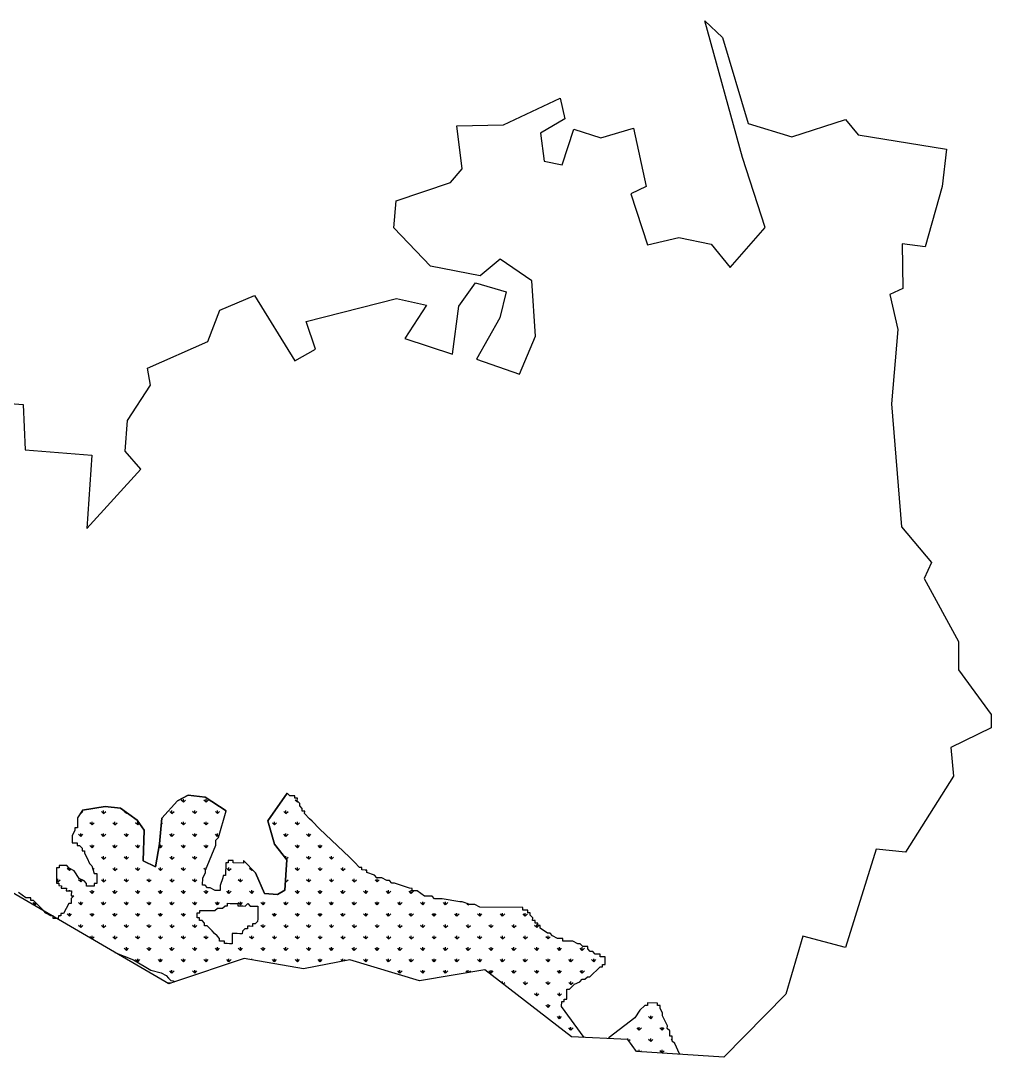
# Model space of a CAD drawing. Header units: metres. Extents: x 264475 to 267538, y 2142866 to 2145519.
# Drawn here: x 266008 to 267538, y 2143886 to 2145519 of the extents above; entities that cross this region are included whole.
import ezdxf

# ---------------------------------------------------------------- set-up
doc = ezdxf.new("R2010")
doc.units = ezdxf.units.M
doc.layers.add('MANGROOVES', color=112, linetype='Continuous')
doc.layers.add('village', color=3, linetype='Continuous')

msp = doc.modelspace()

# ---------------------------------------------------------------- linework, layer by layer
at = {"layer": 'MANGROOVES'}
for p, q in [((266230.5, 2144262.5), (266255.4, 2144289.9)), ((266255.4, 2144289.9), (266230.5, 2144262.5)), ((266255.4, 2144289.9), (266272.1, 2144298.7)), ((266272.1, 2144298.7), (266255.4, 2144289.9)), ((266272.1, 2144298.7), (266298.8, 2144295.6)), ((266298.8, 2144295.6), (266272.1, 2144298.7)), ((266298.8, 2144295.6), (266331.9, 2144274)), ((266331.9, 2144274), (266298.8, 2144295.6)), ((266397.6, 2144258.2), (266428.4, 2144301.9)), ((266428.4, 2144301.9), (266397.6, 2144258.2)), ((266432.3, 2144297.8), (266428.4, 2144301.9)), ((266440.2, 2144297.7), (266432.3, 2144297.8)), ((266440.2, 2144293.7), (266440.2, 2144297.7)), ((266444.2, 2144293.7), (266440.2, 2144293.7)), ((266444.1, 2144289.7), (266444.2, 2144293.7)), ((266448, 2144285.7), (266444.1, 2144289.7)), ((266105.9, 2144274.8), (266097.8, 2144263)), ((266105.9, 2144274.8), (266141.5, 2144280.9)), ((266141.5, 2144280.9), (266105.9, 2144274.8)), ((266141.5, 2144280.9), (266165.5, 2144278.4)), ((266165.5, 2144278.4), (266141.5, 2144280.9)), ((266165.5, 2144278.4), (266192, 2144259.3)), ((266192, 2144259.3), (266165.5, 2144278.4)), ((266320, 2144231.9), (266331.9, 2144274)), ((266448, 2144281.7), (266448, 2144285.7)), ((266451.9, 2144277.7), (266448, 2144281.7)), ((266451.8, 2144273.7), (266451.9, 2144277.7)), ((266455.8, 2144273.6), (266451.8, 2144273.7)), ((266455.7, 2144269.6), (266455.8, 2144273.6)), ((266097.8, 2144263), (266097.6, 2144247.1)), ((266192, 2144259.3), (266202.9, 2144243.7)), ((266202.9, 2144243.7), (266192, 2144259.3)), ((266227.2, 2144222), (266230.5, 2144262.5)), ((266230.5, 2144262.5), (266227.2, 2144222)), ((266408.2, 2144221.2), (266397.6, 2144258.2)), ((266397.6, 2144258.2), (266408.2, 2144221.2)), ((266463.6, 2144261.6), (266455.7, 2144269.6)), ((266467.5, 2144257.5), (266463.6, 2144261.6)), ((266479.2, 2144245.4), (266467.5, 2144257.5)), ((266093.5, 2144243.2), (266089.4, 2144235.3)), ((266093.6, 2144247.2), (266093.5, 2144243.2)), ((266097.6, 2144247.1), (266093.6, 2144247.2)), ((266202.9, 2144243.7), (266201.1, 2144195.1)), ((266201.1, 2144195.1), (266202.9, 2144243.7)), ((266526.3, 2144201), (266479.2, 2144245.4)), ((266089.4, 2144235.3), (266089.3, 2144223.4)), ((266089.3, 2144223.4), (266097.2, 2144223.3)), ((266097.2, 2144223.3), (266097.2, 2144219.3)), ((266315.8, 2144220), (266316, 2144228)), ((266316, 2144228), (266320, 2144231.9)), ((266097.2, 2144219.3), (266101.1, 2144219.2)), ((266101.1, 2144219.2), (266105.1, 2144215.2)), ((266105.1, 2144215.2), (266105, 2144211.2)), ((266105, 2144211.2), (266109, 2144211.2)), ((266109, 2144211.2), (266108.9, 2144207.2)), ((266108.9, 2144207.2), (266112.8, 2144199.2)), ((266220.8, 2144185.8), (266227.2, 2144222)), ((266227.2, 2144222), (266220.8, 2144185.8)), ((266299.4, 2144180.5), (266315.8, 2144220)), ((266427.5, 2144197), (266408.2, 2144221.2)), ((266408.2, 2144221.2), (266427.5, 2144197)), ((266112.8, 2144199.2), (266116.6, 2144191.2)), ((266116.6, 2144191.2), (266120.5, 2144187.1)), ((266201.1, 2144195.1), (266220.8, 2144185.8)), ((266220.8, 2144185.8), (266201.1, 2144195.1)), ((266331.3, 2144192), (266331, 2144172.1)), ((266335.3, 2144191.9), (266331.3, 2144192)), ((266335.4, 2144195.9), (266335.3, 2144191.9)), ((266343.3, 2144195.8), (266335.4, 2144195.9)), ((266343.3, 2144191.8), (266343.3, 2144195.8)), ((266359.2, 2144191.6), (266343.3, 2144191.8)), ((266359.2, 2144195.5), (266378.4, 2144176.3)), ((266378.4, 2144176.3), (266359.2, 2144195.5)), ((266359.2, 2144195.5), (266359.2, 2144191.6)), ((266424.3, 2144149), (266427.5, 2144197)), ((266427.5, 2144197), (266424.3, 2144149)), ((266534.1, 2144192.9), (266526.3, 2144201)), ((266541.9, 2144184.9), (266534.1, 2144192.9)), ((266064.8, 2144184), (266064.5, 2144160.1)), ((266068.8, 2144183.9), (266064.8, 2144184)), ((266068.9, 2144187.9), (266068.8, 2144183.9)), ((266080.8, 2144187.7), (266068.9, 2144187.9)), ((266084.7, 2144183.7), (266080.8, 2144187.7)), ((266092.6, 2144179.6), (266084.7, 2144183.7)), ((266100.4, 2144167.6), (266092.6, 2144179.6)), ((266120.5, 2144187.1), (266124.3, 2144175.2)), ((266124.3, 2144175.2), (266128.3, 2144175.1)), ((266128.3, 2144175.1), (266128.1, 2144159.2)), ((266295.2, 2144168.6), (266299.3, 2144176.5)), ((266299.3, 2144176.5), (266299.4, 2144180.5)), ((266378.4, 2144176.3), (266392.4, 2144143.5)), ((266392.4, 2144143.5), (266378.4, 2144176.3)), ((266545.9, 2144184.8), (266541.9, 2144184.9)), ((266545.9, 2144180.8), (266545.9, 2144184.8)), ((266553.8, 2144180.7), (266545.9, 2144180.8)), ((266553.7, 2144176.7), (266553.8, 2144180.7)), ((266565.6, 2144172.6), (266553.7, 2144176.7)), ((266064.5, 2144160.1), (266068.5, 2144160.1)), ((266068.5, 2144160.1), (266068.4, 2144156.1)), ((266108.3, 2144163.5), (266100.4, 2144167.6)), ((266112.2, 2144159.4), (266108.3, 2144163.5)), ((266112.1, 2144155.5), (266112.2, 2144159.4)), ((266124.1, 2144159.3), (266124, 2144155.3)), ((266128.1, 2144159.2), (266124.1, 2144159.3)), ((266295, 2144156.7), (266295.2, 2144168.6)), ((266327, 2144168.2), (266322.8, 2144156.3)), ((266327.1, 2144172.1), (266327, 2144168.2)), ((266331, 2144172.1), (266327.1, 2144172.1)), ((266569.5, 2144168.5), (266565.6, 2144172.6)), ((266577.5, 2144168.4), (266569.5, 2144168.5)), ((266585.4, 2144164.3), (266577.5, 2144168.4)), ((266589.3, 2144164.3), (266585.4, 2144164.3)), ((266593.3, 2144160.2), (266589.3, 2144164.3)), ((266597.2, 2144160.2), (266593.3, 2144160.2)), ((266621, 2144151.9), (266597.2, 2144160.2)), ((266016.4, 2144137), (266004.6, 2144145.1)), ((266068.4, 2144156.1), (266072.4, 2144156)), ((266072.4, 2144156), (266072.3, 2144152.1)), ((266072.3, 2144152.1), (266080.3, 2144152)), ((266080.3, 2144152), (266080.2, 2144148)), ((266080.2, 2144148), (266088.2, 2144147.9)), ((266088.2, 2144147.9), (266088, 2144139.9)), ((266124, 2144155.3), (266112.1, 2144155.5)), ((266299, 2144156.7), (266295, 2144156.7)), ((266302.9, 2144152.6), (266299, 2144156.7)), ((266306.9, 2144152.6), (266302.9, 2144152.6)), ((266314.8, 2144148.5), (266306.9, 2144152.6)), ((266322.7, 2144148.4), (266314.8, 2144148.5)), ((266322.8, 2144156.3), (266322.7, 2144148.4)), ((266392.4, 2144143.5), (266413, 2144142.3)), ((266413, 2144142.3), (266392.4, 2144143.5)), ((266413, 2144142.3), (266424.3, 2144149)), ((266424.3, 2144149), (266413, 2144142.3)), ((266624.9, 2144151.8), (266621, 2144151.9)), ((266624.9, 2144147.8), (266624.9, 2144151.8)), ((266632.8, 2144147.7), (266624.9, 2144147.8)), ((266644.6, 2144139.6), (266632.8, 2144147.7)), ((266024.4, 2144136.9), (266016.4, 2144137)), ((266024.3, 2144132.9), (266024.4, 2144136.9)), ((266028.3, 2144132.8), (266024.3, 2144132.9)), ((266044, 2144116.7), (266028.3, 2144132.8)), ((266083.9, 2144128), (266079.8, 2144120.1)), ((266087.9, 2144128), (266083.9, 2144128)), ((266088, 2144135.9), (266087.9, 2144128)), ((266088, 2144139.9), (266092, 2144139.8)), ((266092, 2144139.8), (266088, 2144135.9)), ((266334.3, 2144124.3), (266334.4, 2144128.3)), ((266334.4, 2144128.3), (266338.3, 2144128.2)), ((266338.3, 2144128.2), (266342.3, 2144128.2)), ((266342.3, 2144128.2), (266346.3, 2144128.1)), ((266346.3, 2144128.1), (266350.3, 2144128.1)), ((266350.3, 2144128.1), (266350.2, 2144124.1)), ((266362.1, 2144123.9), (266366.2, 2144127.8)), ((266366.2, 2144127.8), (266370.1, 2144123.8)), ((266656.6, 2144139.4), (266644.6, 2144139.6)), ((266660.5, 2144135.4), (266656.6, 2144139.4)), ((266672.4, 2144135.2), (266660.5, 2144135.4)), ((266700.2, 2144130.8), (266672.4, 2144135.2)), ((266704.1, 2144130.8), (266700.2, 2144130.8)), ((266716, 2144126.6), (266704.1, 2144130.8)), ((266724, 2144126.5), (266716, 2144126.6)), ((266731.9, 2144122.4), (266724, 2144126.5)), ((266047.9, 2144112.7), (266044, 2144116.7)), ((266055.8, 2144108.6), (266047.9, 2144112.7)), ((266059.7, 2144108.5), (266055.8, 2144108.6)), ((266059.7, 2144104.5), (266059.7, 2144108.5)), ((266067.7, 2144108.4), (266067.6, 2144104.4)), ((266071.7, 2144108.3), (266067.7, 2144108.4)), ((266075.7, 2144112.3), (266071.7, 2144112.3)), ((266071.7, 2144112.3), (266071.7, 2144108.3)), ((266079.8, 2144120.1), (266075.7, 2144112.3)), ((266286.3, 2144105.2), (266286.4, 2144109.1)), ((266286.4, 2144113.1), (266290.4, 2144113)), ((266286.4, 2144109.1), (266286.4, 2144113.1)), ((266290.4, 2144113), (266290.5, 2144117)), ((266290.5, 2144117), (266294.4, 2144117)), ((266294.4, 2144117), (266298.4, 2144116.9)), ((266298.4, 2144116.9), (266302.4, 2144116.8)), ((266302.4, 2144116.8), (266306.4, 2144116.8)), ((266306.4, 2144116.8), (266310.3, 2144116.7)), ((266310.3, 2144116.7), (266314.3, 2144116.7)), ((266314.3, 2144116.7), (266318.3, 2144120.6)), ((266318.3, 2144120.6), (266322.3, 2144120.5)), ((266322.3, 2144120.5), (266326.3, 2144120.5)), ((266326.3, 2144120.5), (266330.3, 2144124.4)), ((266330.3, 2144124.4), (266334.3, 2144124.3)), ((266350.2, 2144124.1), (266354.2, 2144124)), ((266354.2, 2144124), (266358.2, 2144124)), ((266358.2, 2144124), (266362.1, 2144123.9)), ((266370.1, 2144123.8), (266374, 2144123.7)), ((266374, 2144123.7), (266378, 2144123.7)), ((266378, 2144123.7), (266382, 2144123.6)), ((266381.8, 2144111.7), (266381.7, 2144103.7)), ((266381.9, 2144115.7), (266381.8, 2144111.7)), ((266382, 2144123.6), (266381.9, 2144119.6)), ((266381.9, 2144119.6), (266381.9, 2144115.7)), ((266799.4, 2144121.4), (266731.9, 2144122.4)), ((266799.4, 2144117.4), (266799.4, 2144121.4)), ((266807.3, 2144117.3), (266799.4, 2144117.4)), ((266807.3, 2144113.3), (266807.3, 2144117.3)), ((266811.2, 2144113.3), (266807.3, 2144113.3)), ((266811.2, 2144109.3), (266811.2, 2144113.3)), ((266815.1, 2144105.3), (266811.2, 2144109.3)), ((266067.6, 2144104.4), (266059.7, 2144104.5)), ((266290.3, 2144105.1), (266286.3, 2144105.2)), ((266290.2, 2144101.1), (266290.3, 2144105.1)), ((266294.2, 2144101.1), (266290.2, 2144101.1)), ((266298.1, 2144097), (266294.2, 2144101.1)), ((266298.1, 2144093), (266298.1, 2144097)), ((266302, 2144093), (266298.1, 2144093)), ((266305.9, 2144089), (266302, 2144093)), ((266369.6, 2144092), (266365.6, 2144092)), ((266365.6, 2144092), (266365.6, 2144088.1)), ((266373.6, 2144091.9), (266369.6, 2144092)), ((266377.6, 2144095.8), (266373.6, 2144095.9)), ((266373.6, 2144095.9), (266373.6, 2144091.9)), ((266381.6, 2144099.8), (266377.6, 2144095.8)), ((266381.7, 2144103.7), (266381.6, 2144099.8)), ((266815, 2144101.3), (266815.1, 2144105.3)), ((266819, 2144101.2), (266815, 2144101.3)), ((266818.9, 2144097.2), (266819, 2144101.2)), ((266822.9, 2144097.2), (266818.9, 2144097.2)), ((266822.9, 2144093.2), (266822.9, 2144097.2)), ((266826.8, 2144093.2), (266822.9, 2144093.2)), ((266826.8, 2144089.2), (266826.8, 2144093.2)), ((266309.9, 2144084.9), (266305.9, 2144089)), ((266313.8, 2144080.9), (266309.9, 2144084.9)), ((266317.7, 2144076.9), (266313.8, 2144080.9)), ((266321.6, 2144072.8), (266317.7, 2144076.9)), ((266341.6, 2144080.5), (266341.5, 2144076.5)), ((266341.5, 2144076.5), (266341.5, 2144072.5)), ((266345.6, 2144080.4), (266341.6, 2144080.5)), ((266349.6, 2144080.4), (266345.6, 2144080.4)), ((266353.5, 2144080.3), (266349.6, 2144080.4)), ((266357.5, 2144080.2), (266353.5, 2144080.3)), ((266357.6, 2144084.2), (266357.5, 2144080.2)), ((266361.6, 2144088.1), (266357.6, 2144084.2)), ((266365.6, 2144088.1), (266361.6, 2144088.1)), ((266838.6, 2144081.1), (266826.8, 2144089.2)), ((266842.6, 2144081), (266838.6, 2144081.1)), ((266846.5, 2144077), (266842.6, 2144081)), ((266854.4, 2144072.9), (266846.5, 2144077)), ((266321.6, 2144068.8), (266321.6, 2144072.8)), ((266325.5, 2144068.8), (266321.6, 2144068.8)), ((266329.5, 2144068.7), (266325.5, 2144068.8)), ((266329.4, 2144064.7), (266329.5, 2144068.7)), ((266333.4, 2144064.7), (266329.4, 2144064.7)), ((266337.4, 2144064.6), (266333.4, 2144064.7)), ((266341.4, 2144064.6), (266337.4, 2144064.6)), ((266341.5, 2144072.5), (266341.4, 2144068.5)), ((266341.4, 2144068.5), (266341.4, 2144064.6)), ((266862.3, 2144072.7), (266854.4, 2144072.9)), ((266862.3, 2144068.8), (266862.3, 2144072.7)), ((266878.2, 2144068.5), (266862.3, 2144068.8)), ((266886, 2144064.4), (266878.2, 2144068.5)), ((266890, 2144064.4), (266886, 2144064.4)), ((266893.9, 2144060.3), (266890, 2144064.4)), ((266901.9, 2144060.2), (266893.9, 2144060.3)), ((266901.8, 2144056.3), (266901.9, 2144060.2)), ((266156.8, 2144050.5), (266185.9, 2144039)), ((266905.7, 2144052.2), (266901.8, 2144056.3)), ((266909.7, 2144052.2), (266905.7, 2144052.2)), ((266913.6, 2144048.1), (266909.7, 2144052.2)), ((266921.6, 2144048), (266913.6, 2144048.1)), ((266921.5, 2144044), (266921.6, 2144048)), ((266929.5, 2144043.9), (266921.5, 2144044)), ((266929.3, 2144032), (266929.5, 2144043.9)), ((266185.9, 2144039), (266213.5, 2144022.7)), ((266905.2, 2144012.5), (266921.3, 2144028.1)), ((266921.3, 2144028.1), (266925.3, 2144028.1)), ((266925.3, 2144028.1), (266925.3, 2144032)), ((266925.3, 2144032), (266929.3, 2144032)), ((266213.5, 2144022.7), (266229.4, 2144018.5)), ((266229.4, 2144018.5), (266237.3, 2144014.4)), ((266237.3, 2144014.4), (266241.2, 2144010.4)), ((266241.2, 2144010.4), (266245.1, 2144006.4)), ((266897.1, 2144008.6), (266901.2, 2144012.5)), ((266901.2, 2144012.5), (266905.2, 2144012.5)), ((266245.1, 2144002.4), (266239.2, 2144002.5)), ((266245.1, 2144006.4), (266249.1, 2144006.3)), ((266249.1, 2144006.3), (266249, 2144003.7)), ((266873.1, 2143993.1), (266881.1, 2144000.9)), ((266881.1, 2144000.9), (266889.1, 2144004.7)), ((266889.1, 2144004.7), (266893.2, 2144008.7)), ((266893.2, 2144008.7), (266897.1, 2144008.6)), ((266868.8, 2143977.2), (266869.1, 2143993.1)), ((266869.1, 2143993.1), (266873.1, 2143993.1)), ((266860.7, 2143965.4), (266860.8, 2143973.4)), ((266896, 2143916.9), (266860.7, 2143965.4)), ((266860.8, 2143973.4), (266864.8, 2143973.3)), ((266864.8, 2143973.3), (266864.9, 2143977.3)), ((266864.9, 2143977.3), (266868.8, 2143977.2)), ((266992, 2143967.4), (266983.9, 2143959.6)), ((266995.9, 2143967.4), (266992, 2143967.4)), ((266996, 2143971.4), (266995.9, 2143967.4)), ((267011.9, 2143971.1), (266996, 2143971.4)), ((267011.8, 2143967.1), (267011.9, 2143971.1)), ((267015.8, 2143967.1), (267011.8, 2143967.1)), ((267015.7, 2143963.1), (267015.8, 2143967.1)), ((267019.6, 2143955.1), (267015.7, 2143963.1)), ((266975.8, 2143947.8), (266935.5, 2143916.6)), ((266983.9, 2143959.6), (266975.8, 2143947.8)), ((267019.5, 2143951.1), (267019.6, 2143955.1)), ((267027.3, 2143935.1), (267019.5, 2143951.1)), ((267027.2, 2143931.1), (267027.3, 2143935.1)), ((267031.1, 2143927.1), (267027.2, 2143931.1)), ((266935.5, 2143916.6), (266934.1, 2143915.2)), ((267031, 2143919.1), (267031.1, 2143927.1)), ((267035, 2143919.1), (267031, 2143919.1)), ((267034.9, 2143911.1), (267035, 2143919.1)), ((267038.8, 2143907.1), (267034.9, 2143911.1)), ((267046.5, 2143891.1), (267038.8, 2143907.1)), ((267047.3, 2143890.3), (267046.5, 2143891.1))]:
    msp.add_line(p, q, dxfattribs=at)
at = {"layer": 'MANGROOVES', "linetype": 'Continuous'}
for p, q in [((266264.6, 2144287.6), (266261.2, 2144291)), ((266264.6, 2144287.6), (266264.6, 2144292.4)), ((266264.6, 2144287.6), (266268, 2144291)), ((266300.5, 2144287.6), (266297.1, 2144291)), ((266300.5, 2144287.6), (266300.5, 2144292.4)), ((266300.5, 2144287.6), (266303.9, 2144291)), ((266444.2, 2144287.6), (266440.8, 2144291)), ((266444.2, 2144287.6), (266444.2, 2144289.6)), ((266444.2, 2144287.6), (266445.2, 2144288.6)), ((266102.9, 2144269.6), (266106.3, 2144273)), ((266138.9, 2144269.6), (266135.5, 2144273)), ((266138.9, 2144269.6), (266138.9, 2144274.4)), ((266138.9, 2144269.6), (266142.2, 2144273)), ((266174.8, 2144269.6), (266171.4, 2144273)), ((266174.8, 2144269.6), (266174.8, 2144271.7)), ((266246.6, 2144269.6), (266243.3, 2144273)), ((266246.6, 2144269.6), (266246.6, 2144274.4)), ((266246.6, 2144269.6), (266250, 2144273)), ((266282.6, 2144269.6), (266279.2, 2144273)), ((266282.6, 2144269.6), (266282.6, 2144274.4)), ((266282.6, 2144269.6), (266285.9, 2144273)), ((266318.5, 2144269.6), (266315.1, 2144273)), ((266318.5, 2144269.6), (266318.5, 2144274.4)), ((266318.5, 2144269.6), (266321.8, 2144273)), ((266426.2, 2144269.6), (266422.9, 2144273)), ((266426.2, 2144269.6), (266426.2, 2144274.4)), ((266426.2, 2144269.6), (266429.6, 2144273)), ((266102.9, 2144269.6), (266102.6, 2144270)), ((266102.9, 2144269.6), (266102.9, 2144270.5)), ((266120.9, 2144251.7), (266120.9, 2144256.4)), ((266156.8, 2144251.7), (266156.8, 2144256.4)), ((266174.8, 2144269.6), (266176, 2144270.8)), ((266192.8, 2144251.7), (266192.8, 2144256.4)), ((266264.6, 2144251.7), (266264.6, 2144256.4)), ((266300.5, 2144251.7), (266300.5, 2144256.4)), ((266408.3, 2144251.7), (266408.3, 2144256.4)), ((266444.2, 2144251.7), (266444.2, 2144256.4)), ((266120.9, 2144251.7), (266117.5, 2144255)), ((266120.9, 2144251.7), (266124.3, 2144255)), ((266156.8, 2144251.7), (266153.5, 2144255)), ((266156.8, 2144251.7), (266160.2, 2144255)), ((266192.8, 2144251.7), (266189.4, 2144255)), ((266192.8, 2144251.7), (266195.4, 2144254.4)), ((266229.7, 2144252.7), (266232, 2144255)), ((266264.6, 2144251.7), (266261.2, 2144255)), ((266264.6, 2144251.7), (266268, 2144255)), ((266300.5, 2144251.7), (266297.1, 2144255)), ((266300.5, 2144251.7), (266303.9, 2144255)), ((266408.3, 2144251.7), (266404.9, 2144255)), ((266408.3, 2144251.7), (266411.6, 2144255)), ((266444.2, 2144251.7), (266440.8, 2144255)), ((266444.2, 2144251.7), (266447.6, 2144255)), ((266102.9, 2144233.7), (266099.6, 2144237.1)), ((266102.9, 2144233.7), (266102.9, 2144238.5)), ((266102.9, 2144233.7), (266106.3, 2144237.1)), ((266138.9, 2144233.7), (266135.5, 2144237.1)), ((266138.9, 2144233.7), (266138.9, 2144238.5)), ((266138.9, 2144233.7), (266142.2, 2144237.1)), ((266174.8, 2144233.7), (266171.4, 2144237.1)), ((266174.8, 2144233.7), (266174.8, 2144238.5)), ((266174.8, 2144233.7), (266178.2, 2144237.1)), ((266246.6, 2144233.7), (266243.3, 2144237.1)), ((266246.6, 2144233.7), (266246.6, 2144238.5)), ((266246.6, 2144233.7), (266250, 2144237.1)), ((266282.6, 2144233.7), (266279.2, 2144237.1)), ((266282.6, 2144233.7), (266282.6, 2144238.5)), ((266282.6, 2144233.7), (266285.9, 2144237.1)), ((266318.5, 2144233.7), (266315.1, 2144237.1)), ((266318.5, 2144233.7), (266318.5, 2144238.5)), ((266318.5, 2144233.7), (266321.3, 2144236.5)), ((266426.2, 2144233.7), (266422.9, 2144237.1)), ((266426.2, 2144233.7), (266426.2, 2144238.5)), ((266426.2, 2144233.7), (266429.6, 2144237.1)), ((266462.2, 2144233.7), (266458.8, 2144237.1)), ((266462.2, 2144233.7), (266462.2, 2144238.5)), ((266462.2, 2144233.7), (266465.5, 2144237.1)), ((266120.9, 2144215.8), (266117.5, 2144219.1)), ((266120.9, 2144215.8), (266120.9, 2144220.5)), ((266120.9, 2144215.8), (266124.3, 2144219.1)), ((266156.8, 2144215.8), (266153.5, 2144219.1)), ((266156.8, 2144215.8), (266156.8, 2144220.5)), ((266156.8, 2144215.8), (266160.2, 2144219.1)), ((266192.8, 2144215.8), (266189.4, 2144219.1)), ((266192.8, 2144215.8), (266192.8, 2144220.5)), ((266192.8, 2144215.8), (266196.1, 2144219.1)), ((266228.7, 2144215.8), (266226.5, 2144218)), ((266228.7, 2144215.8), (266228.7, 2144220.5)), ((266228.7, 2144215.8), (266232, 2144219.1)), ((266264.6, 2144215.8), (266261.2, 2144219.1)), ((266264.6, 2144215.8), (266264.6, 2144220.5)), ((266264.6, 2144215.8), (266268, 2144219.1)), ((266300.5, 2144215.8), (266297.1, 2144219.1)), ((266300.5, 2144215.8), (266300.5, 2144220.5)), ((266300.5, 2144215.8), (266303.9, 2144219.1)), ((266410.7, 2144218.1), (266411.6, 2144219.1)), ((266444.2, 2144215.8), (266440.8, 2144219.1)), ((266444.2, 2144215.8), (266444.2, 2144220.5)), ((266444.2, 2144215.8), (266447.6, 2144219.1)), ((266480.1, 2144215.8), (266476.8, 2144219.1)), ((266480.1, 2144215.8), (266480.1, 2144220.5)), ((266480.1, 2144215.8), (266483.5, 2144219.1)), ((266138.9, 2144197.8), (266135.5, 2144201.2)), ((266138.9, 2144197.8), (266138.9, 2144202.6)), ((266138.9, 2144197.8), (266142.2, 2144201.2)), ((266174.8, 2144197.8), (266171.4, 2144201.2)), ((266174.8, 2144197.8), (266174.8, 2144202.6)), ((266174.8, 2144197.8), (266178.2, 2144201.2)), ((266246.6, 2144197.8), (266243.3, 2144201.2)), ((266246.6, 2144197.8), (266246.6, 2144202.6)), ((266246.6, 2144197.8), (266250, 2144201.2)), ((266282.6, 2144197.8), (266279.2, 2144201.2)), ((266282.6, 2144197.8), (266282.6, 2144202.6)), ((266282.6, 2144197.8), (266285.9, 2144201.2)), ((266426.2, 2144198.6), (266426.2, 2144202.6)), ((266426.6, 2144198.1), (266429.6, 2144201.2)), ((266462.2, 2144197.8), (266458.8, 2144201.2)), ((266462.2, 2144197.8), (266462.2, 2144202.6)), ((266462.2, 2144197.8), (266465.5, 2144201.2)), ((266498.1, 2144197.8), (266494.7, 2144201.2)), ((266498.1, 2144197.8), (266498.1, 2144202.6)), ((266498.1, 2144197.8), (266501.4, 2144201.2)), ((266085, 2144179.8), (266081.6, 2144183.2)), ((266085, 2144179.8), (266085, 2144183.5)), ((266085, 2144179.8), (266087.4, 2144182.3)), ((266122.4, 2144181.3), (266124.3, 2144183.2)), ((266156.8, 2144179.8), (266153.5, 2144183.2)), ((266156.8, 2144179.8), (266156.8, 2144184.6)), ((266156.8, 2144179.8), (266160.2, 2144183.2)), ((266192.8, 2144179.8), (266189.4, 2144183.2)), ((266192.8, 2144179.8), (266192.8, 2144184.6)), ((266192.8, 2144179.8), (266196.1, 2144183.2)), ((266228.7, 2144179.8), (266225.3, 2144183.2)), ((266228.7, 2144179.8), (266228.7, 2144184.6)), ((266228.7, 2144179.8), (266232, 2144183.2)), ((266264.6, 2144179.8), (266261.2, 2144183.2)), ((266264.6, 2144179.8), (266264.6, 2144184.6)), ((266264.6, 2144179.8), (266268, 2144183.2)), ((266299.5, 2144180.9), (266297.1, 2144183.2)), ((266300.5, 2144183.3), (266300.5, 2144184.6)), ((266336.4, 2144179.8), (266333.1, 2144183.2)), ((266336.4, 2144179.8), (266336.4, 2144184.6)), ((266336.4, 2144179.8), (266339.8, 2144183.2)), ((266372.4, 2144179.8), (266369, 2144183.2)), ((266372.4, 2144179.8), (266372.4, 2144182.3)), ((266372.4, 2144179.8), (266373.6, 2144181.1)), ((266444.2, 2144179.8), (266440.8, 2144183.2)), ((266444.2, 2144179.8), (266444.2, 2144184.6)), ((266444.2, 2144179.8), (266447.6, 2144183.2)), ((266480.1, 2144179.8), (266476.8, 2144183.2)), ((266480.1, 2144179.8), (266480.1, 2144184.6)), ((266480.1, 2144179.8), (266483.5, 2144183.2)), ((266516, 2144179.8), (266512.7, 2144183.2)), ((266516, 2144179.8), (266516, 2144184.6)), ((266516, 2144179.8), (266519.4, 2144183.2)), ((266552, 2144179.8), (266551, 2144180.8)), ((266552, 2144179.8), (266552, 2144180.7)), ((266552, 2144179.8), (266552.9, 2144180.7)), ((266067, 2144161.9), (266064.5, 2144164.4)), ((266067, 2144161.9), (266067, 2144166.6)), ((266067, 2144161.9), (266070.4, 2144165.2)), ((266102.9, 2144161.9), (266099.6, 2144165.2)), ((266102.9, 2144161.9), (266102.9, 2144166.2)), ((266102.9, 2144161.9), (266105.8, 2144164.7)), ((266138.9, 2144161.9), (266135.5, 2144165.2)), ((266138.9, 2144161.9), (266138.9, 2144166.6)), ((266138.9, 2144161.9), (266142.2, 2144165.2)), ((266174.8, 2144161.9), (266171.4, 2144165.2)), ((266174.8, 2144161.9), (266174.8, 2144166.6)), ((266174.8, 2144161.9), (266178.2, 2144165.2)), ((266210.7, 2144161.9), (266207.3, 2144165.2)), ((266210.7, 2144161.9), (266210.7, 2144166.6)), ((266210.7, 2144161.9), (266214.1, 2144165.2)), ((266246.6, 2144161.9), (266243.3, 2144165.2)), ((266246.6, 2144161.9), (266246.6, 2144166.6)), ((266246.6, 2144161.9), (266250, 2144165.2)), ((266282.6, 2144161.9), (266279.2, 2144165.2)), ((266282.6, 2144161.9), (266282.6, 2144166.6)), ((266282.6, 2144161.9), (266285.9, 2144165.2)), ((266354.4, 2144161.9), (266351, 2144165.2)), ((266354.4, 2144161.9), (266354.4, 2144166.6)), ((266354.4, 2144161.9), (266357.8, 2144165.2)), ((266426.2, 2144161.9), (266425.2, 2144162.9)), ((266426.2, 2144161.9), (266426.2, 2144166.6)), ((266426.2, 2144161.9), (266429.6, 2144165.2)), ((266462.2, 2144161.9), (266458.8, 2144165.2)), ((266462.2, 2144161.9), (266462.2, 2144166.6)), ((266462.2, 2144161.9), (266465.5, 2144165.2)), ((266498.1, 2144161.9), (266494.7, 2144165.2)), ((266498.1, 2144161.9), (266498.1, 2144166.6)), ((266498.1, 2144161.9), (266501.4, 2144165.2)), ((266534, 2144161.9), (266530.6, 2144165.2)), ((266534, 2144161.9), (266534, 2144166.6)), ((266534, 2144161.9), (266537.4, 2144165.2)), ((266569.9, 2144161.9), (266566.6, 2144165.2)), ((266569.9, 2144161.9), (266569.9, 2144166.6)), ((266569.9, 2144161.9), (266573.3, 2144165.2)), ((266085, 2144147.9), (266085, 2144148.7)), ((266088.1, 2144147.1), (266088.4, 2144147.3)), ((266120.9, 2144143.9), (266117.5, 2144147.3)), ((266120.9, 2144143.9), (266120.9, 2144148.7)), ((266120.9, 2144143.9), (266124.3, 2144147.3)), ((266156.8, 2144143.9), (266153.5, 2144147.3)), ((266156.8, 2144143.9), (266156.8, 2144148.7)), ((266156.8, 2144143.9), (266160.2, 2144147.3)), ((266192.8, 2144143.9), (266189.4, 2144147.3)), ((266192.8, 2144143.9), (266192.8, 2144148.7)), ((266192.8, 2144143.9), (266196.1, 2144147.3)), ((266228.7, 2144143.9), (266225.3, 2144147.3)), ((266228.7, 2144143.9), (266228.7, 2144148.7)), ((266228.7, 2144143.9), (266232, 2144147.3)), ((266264.6, 2144143.9), (266261.2, 2144147.3)), ((266264.6, 2144143.9), (266264.6, 2144148.7)), ((266264.6, 2144143.9), (266268, 2144147.3)), ((266300.5, 2144143.9), (266297.1, 2144147.3)), ((266300.5, 2144143.9), (266300.5, 2144148.7)), ((266300.5, 2144143.9), (266303.9, 2144147.3)), ((266336.4, 2144143.9), (266333.1, 2144147.3)), ((266336.4, 2144143.9), (266336.4, 2144148.7)), ((266336.4, 2144143.9), (266339.8, 2144147.3)), ((266372.4, 2144143.9), (266369, 2144147.3)), ((266372.4, 2144143.9), (266372.4, 2144148.7)), ((266372.4, 2144143.9), (266375.7, 2144147.3)), ((266444.2, 2144143.9), (266440.8, 2144147.3)), ((266444.2, 2144143.9), (266444.2, 2144148.7)), ((266444.2, 2144143.9), (266447.6, 2144147.3)), ((266480.1, 2144143.9), (266476.8, 2144147.3)), ((266480.1, 2144143.9), (266480.1, 2144148.7)), ((266480.1, 2144143.9), (266483.5, 2144147.3)), ((266516, 2144143.9), (266512.7, 2144147.3)), ((266516, 2144143.9), (266516, 2144148.7)), ((266516, 2144143.9), (266519.4, 2144147.3)), ((266552, 2144143.9), (266548.6, 2144147.3)), ((266552, 2144143.9), (266552, 2144148.7)), ((266552, 2144143.9), (266555.3, 2144147.3)), ((266587.9, 2144143.9), (266584.5, 2144147.3)), ((266587.9, 2144143.9), (266587.9, 2144148.7)), ((266587.9, 2144143.9), (266591.3, 2144147.3)), ((266623.8, 2144143.9), (266620.4, 2144147.3)), ((266623.8, 2144143.9), (266623.8, 2144148.7)), ((266623.8, 2144143.9), (266627.2, 2144147.3)), ((266031.1, 2144126), (266027.7, 2144129.3)), ((266031.1, 2144126), (266031.1, 2144129.9)), ((266031.1, 2144126), (266033.1, 2144127.9)), ((266102.9, 2144126), (266099.6, 2144129.3)), ((266102.9, 2144126), (266102.9, 2144130.7)), ((266102.9, 2144126), (266106.3, 2144129.3)), ((266138.9, 2144126), (266135.5, 2144129.3)), ((266138.9, 2144126), (266138.9, 2144130.7)), ((266138.9, 2144126), (266142.2, 2144129.3)), ((266174.8, 2144126), (266171.4, 2144129.3)), ((266174.8, 2144126), (266174.8, 2144130.7)), ((266174.8, 2144126), (266178.2, 2144129.3)), ((266210.7, 2144126), (266207.3, 2144129.3)), ((266210.7, 2144126), (266210.7, 2144130.7)), ((266210.7, 2144126), (266214.1, 2144129.3)), ((266246.6, 2144126), (266243.3, 2144129.3)), ((266246.6, 2144126), (266246.6, 2144130.7)), ((266246.6, 2144126), (266250, 2144129.3)), ((266282.6, 2144126), (266279.2, 2144129.3)), ((266282.6, 2144126), (266282.6, 2144130.7)), ((266282.6, 2144126), (266285.9, 2144129.3)), ((266318.5, 2144126), (266315.1, 2144129.3)), ((266318.5, 2144126), (266318.5, 2144130.7)), ((266318.5, 2144126), (266321.8, 2144129.3)), ((266354.4, 2144126), (266351, 2144129.3)), ((266354.4, 2144126), (266354.4, 2144130.7)), ((266354.4, 2144126), (266357.8, 2144129.3)), ((266390.3, 2144126), (266386.9, 2144129.3)), ((266390.3, 2144126), (266390.3, 2144130.7)), ((266390.3, 2144126), (266393.7, 2144129.3)), ((266426.2, 2144126), (266422.9, 2144129.3)), ((266426.2, 2144126), (266426.2, 2144130.7)), ((266426.2, 2144126), (266429.6, 2144129.3)), ((266462.2, 2144126), (266458.8, 2144129.3)), ((266462.2, 2144126), (266462.2, 2144130.7)), ((266462.2, 2144126), (266465.5, 2144129.3)), ((266498.1, 2144126), (266494.7, 2144129.3)), ((266498.1, 2144126), (266498.1, 2144130.7)), ((266498.1, 2144126), (266501.4, 2144129.3)), ((266534, 2144126), (266530.6, 2144129.3)), ((266534, 2144126), (266534, 2144130.7)), ((266534, 2144126), (266537.4, 2144129.3)), ((266569.9, 2144126), (266566.6, 2144129.3)), ((266569.9, 2144126), (266569.9, 2144130.7)), ((266569.9, 2144126), (266573.3, 2144129.3)), ((266605.8, 2144126), (266602.5, 2144129.3)), ((266605.8, 2144126), (266605.8, 2144130.7)), ((266605.8, 2144126), (266609.2, 2144129.3)), ((266641.8, 2144126), (266638.4, 2144129.3)), ((266641.8, 2144126), (266641.8, 2144130.7)), ((266641.8, 2144126), (266645.1, 2144129.3)), ((266677.7, 2144126), (266674.3, 2144129.3)), ((266677.7, 2144126), (266677.7, 2144130.7)), ((266677.7, 2144126), (266681.1, 2144129.3)), ((266713.6, 2144126), (266711.3, 2144128.3)), ((266713.6, 2144126), (266713.6, 2144127.5)), ((266713.6, 2144126), (266714.7, 2144127.1)), ((266085, 2144108), (266081.6, 2144111.4)), ((266085, 2144108), (266085, 2144112.8)), ((266085, 2144108), (266088.4, 2144111.4)), ((266120.9, 2144108), (266117.5, 2144111.4)), ((266120.9, 2144108), (266120.9, 2144112.8)), ((266120.9, 2144108), (266124.3, 2144111.4)), ((266156.8, 2144108), (266153.5, 2144111.4)), ((266156.8, 2144108), (266156.8, 2144112.8)), ((266156.8, 2144108), (266160.2, 2144111.4)), ((266192.8, 2144108), (266189.4, 2144111.4)), ((266192.8, 2144108), (266192.8, 2144112.8)), ((266192.8, 2144108), (266196.1, 2144111.4)), ((266228.7, 2144108), (266225.3, 2144111.4)), ((266228.7, 2144108), (266228.7, 2144112.8)), ((266228.7, 2144108), (266232, 2144111.4)), ((266264.6, 2144108), (266261.2, 2144111.4)), ((266264.6, 2144108), (266264.6, 2144112.8)), ((266264.6, 2144108), (266268, 2144111.4)), ((266408.3, 2144108), (266404.9, 2144111.4)), ((266408.3, 2144108), (266408.3, 2144112.8)), ((266408.3, 2144108), (266411.6, 2144111.4)), ((266444.2, 2144108), (266440.8, 2144111.4)), ((266444.2, 2144108), (266444.2, 2144112.8)), ((266444.2, 2144108), (266447.6, 2144111.4)), ((266480.1, 2144108), (266476.8, 2144111.4)), ((266480.1, 2144108), (266480.1, 2144112.8)), ((266480.1, 2144108), (266483.5, 2144111.4)), ((266516, 2144108), (266512.7, 2144111.4)), ((266516, 2144108), (266516, 2144112.8)), ((266516, 2144108), (266519.4, 2144111.4)), ((266552, 2144108), (266548.6, 2144111.4)), ((266552, 2144108), (266552, 2144112.8)), ((266552, 2144108), (266555.3, 2144111.4)), ((266587.9, 2144108), (266584.5, 2144111.4)), ((266587.9, 2144108), (266587.9, 2144112.8)), ((266587.9, 2144108), (266591.3, 2144111.4)), ((266623.8, 2144108), (266620.4, 2144111.4)), ((266623.8, 2144108), (266623.8, 2144112.8)), ((266623.8, 2144108), (266627.2, 2144111.4)), ((266659.7, 2144108), (266656.4, 2144111.4)), ((266659.7, 2144108), (266659.7, 2144112.8)), ((266659.7, 2144108), (266663.1, 2144111.4)), ((266695.6, 2144108), (266692.3, 2144111.4)), ((266695.6, 2144108), (266695.6, 2144112.8)), ((266695.6, 2144108), (266699, 2144111.4)), ((266731.6, 2144108), (266728.2, 2144111.4)), ((266731.6, 2144108), (266731.6, 2144112.8)), ((266731.6, 2144108), (266734.9, 2144111.4)), ((266767.5, 2144108), (266764.1, 2144111.4)), ((266767.5, 2144108), (266767.5, 2144112.8)), ((266767.5, 2144108), (266770.9, 2144111.4)), ((266803.4, 2144108), (266800, 2144111.4)), ((266803.4, 2144108), (266803.4, 2144112.8)), ((266803.4, 2144108), (266806.8, 2144111.4)), ((266102.9, 2144090), (266099.6, 2144093.4)), ((266102.9, 2144090), (266102.9, 2144094.8)), ((266102.9, 2144090), (266106.3, 2144093.4)), ((266138.9, 2144090), (266135.5, 2144093.4)), ((266138.9, 2144090), (266138.9, 2144094.8)), ((266138.9, 2144090), (266142.2, 2144093.4)), ((266174.8, 2144090), (266171.4, 2144093.4)), ((266174.8, 2144090), (266174.8, 2144094.8)), ((266174.8, 2144090), (266178.2, 2144093.4)), ((266210.7, 2144090), (266207.3, 2144093.4)), ((266210.7, 2144090), (266210.7, 2144094.8)), ((266210.7, 2144090), (266214.1, 2144093.4)), ((266246.6, 2144090), (266243.3, 2144093.4)), ((266246.6, 2144090), (266246.6, 2144094.8)), ((266246.6, 2144090), (266250, 2144093.4)), ((266282.6, 2144090), (266279.2, 2144093.4)), ((266282.6, 2144090), (266282.6, 2144094.8)), ((266282.6, 2144090), (266285.9, 2144093.4)), ((266390.3, 2144090), (266386.9, 2144093.4)), ((266390.3, 2144090), (266390.3, 2144094.8)), ((266390.3, 2144090), (266393.7, 2144093.4)), ((266426.2, 2144090), (266422.9, 2144093.4)), ((266426.2, 2144090), (266426.2, 2144094.8)), ((266426.2, 2144090), (266429.6, 2144093.4)), ((266462.2, 2144090), (266458.8, 2144093.4)), ((266462.2, 2144090), (266462.2, 2144094.8)), ((266462.2, 2144090), (266465.5, 2144093.4)), ((266498.1, 2144090), (266494.7, 2144093.4)), ((266498.1, 2144090), (266498.1, 2144094.8)), ((266498.1, 2144090), (266501.4, 2144093.4)), ((266534, 2144090), (266530.6, 2144093.4)), ((266534, 2144090), (266534, 2144094.8)), ((266534, 2144090), (266537.4, 2144093.4)), ((266569.9, 2144090), (266566.6, 2144093.4)), ((266569.9, 2144090), (266569.9, 2144094.8)), ((266569.9, 2144090), (266573.3, 2144093.4)), ((266605.8, 2144090), (266602.5, 2144093.4)), ((266605.8, 2144090), (266605.8, 2144094.8)), ((266605.8, 2144090), (266609.2, 2144093.4)), ((266641.8, 2144090), (266638.4, 2144093.4)), ((266641.8, 2144090), (266641.8, 2144094.8)), ((266641.8, 2144090), (266645.1, 2144093.4)), ((266677.7, 2144090), (266674.3, 2144093.4)), ((266677.7, 2144090), (266677.7, 2144094.8)), ((266677.7, 2144090), (266681.1, 2144093.4)), ((266713.6, 2144090), (266710.2, 2144093.4)), ((266713.6, 2144090), (266713.6, 2144094.8)), ((266713.6, 2144090), (266717, 2144093.4)), ((266749.5, 2144090), (266746.2, 2144093.4)), ((266749.5, 2144090), (266749.5, 2144094.8)), ((266749.5, 2144090), (266752.9, 2144093.4)), ((266785.4, 2144090), (266782.1, 2144093.4)), ((266785.4, 2144090), (266785.4, 2144094.8)), ((266785.4, 2144090), (266788.8, 2144093.4)), ((266821.4, 2144090), (266818, 2144093.4)), ((266821.4, 2144090), (266821.4, 2144094.8)), ((266821.4, 2144090), (266824.5, 2144093.2)), ((266120.9, 2144072.1), (266117.5, 2144075.4)), ((266120.9, 2144072.1), (266120.9, 2144076.8)), ((266120.9, 2144072.1), (266124.3, 2144075.4)), ((266156.8, 2144072.1), (266153.5, 2144075.4)), ((266156.8, 2144072.1), (266156.8, 2144076.8)), ((266156.8, 2144072.1), (266160.2, 2144075.4)), ((266192.8, 2144072.1), (266189.4, 2144075.4)), ((266192.8, 2144072.1), (266192.8, 2144076.8)), ((266192.8, 2144072.1), (266196.1, 2144075.4)), ((266228.7, 2144072.1), (266225.3, 2144075.4)), ((266228.7, 2144072.1), (266228.7, 2144076.8)), ((266228.7, 2144072.1), (266232, 2144075.4)), ((266264.6, 2144072.1), (266261.2, 2144075.4)), ((266264.6, 2144072.1), (266264.6, 2144076.8)), ((266264.6, 2144072.1), (266268, 2144075.4)), ((266300.5, 2144072.1), (266297.1, 2144075.4)), ((266300.5, 2144072.1), (266300.5, 2144076.8)), ((266300.5, 2144072.1), (266303.9, 2144075.4)), ((266372.4, 2144072.1), (266369, 2144075.4)), ((266372.4, 2144072.1), (266372.4, 2144076.8)), ((266372.4, 2144072.1), (266375.7, 2144075.4)), ((266408.3, 2144072.1), (266404.9, 2144075.4)), ((266408.3, 2144072.1), (266408.3, 2144076.8)), ((266408.3, 2144072.1), (266411.6, 2144075.4)), ((266444.2, 2144072.1), (266440.8, 2144075.4)), ((266444.2, 2144072.1), (266444.2, 2144076.8)), ((266444.2, 2144072.1), (266447.6, 2144075.4)), ((266480.1, 2144072.1), (266476.8, 2144075.4)), ((266480.1, 2144072.1), (266480.1, 2144076.8)), ((266480.1, 2144072.1), (266483.5, 2144075.4)), ((266516, 2144072.1), (266512.7, 2144075.4)), ((266516, 2144072.1), (266516, 2144076.8)), ((266516, 2144072.1), (266519.4, 2144075.4)), ((266552, 2144072.1), (266548.6, 2144075.4)), ((266552, 2144072.1), (266552, 2144076.8)), ((266552, 2144072.1), (266555.3, 2144075.4)), ((266587.9, 2144072.1), (266584.5, 2144075.4)), ((266587.9, 2144072.1), (266587.9, 2144076.8)), ((266587.9, 2144072.1), (266591.3, 2144075.4)), ((266623.8, 2144072.1), (266620.4, 2144075.4)), ((266623.8, 2144072.1), (266623.8, 2144076.8)), ((266623.8, 2144072.1), (266627.2, 2144075.4)), ((266659.7, 2144072.1), (266656.4, 2144075.4)), ((266659.7, 2144072.1), (266659.7, 2144076.8)), ((266659.7, 2144072.1), (266663.1, 2144075.4)), ((266695.6, 2144072.1), (266692.3, 2144075.4)), ((266695.6, 2144072.1), (266695.6, 2144076.8)), ((266695.6, 2144072.1), (266699, 2144075.4)), ((266731.6, 2144072.1), (266728.2, 2144075.4)), ((266731.6, 2144072.1), (266731.6, 2144076.8)), ((266731.6, 2144072.1), (266734.9, 2144075.4)), ((266767.5, 2144072.1), (266764.1, 2144075.4)), ((266767.5, 2144072.1), (266767.5, 2144076.8)), ((266767.5, 2144072.1), (266770.9, 2144075.4)), ((266803.4, 2144072.1), (266800, 2144075.4)), ((266803.4, 2144072.1), (266803.4, 2144076.8)), ((266803.4, 2144072.1), (266806.8, 2144075.4)), ((266839.3, 2144072.1), (266836, 2144075.4)), ((266839.3, 2144072.1), (266839.3, 2144076.8)), ((266839.3, 2144072.1), (266842.7, 2144075.4)), ((266174.8, 2144054.1), (266171.4, 2144057.5)), ((266174.8, 2144054.1), (266174.8, 2144058.9)), ((266174.8, 2144054.1), (266178.2, 2144057.5)), ((266210.7, 2144054.1), (266207.3, 2144057.5)), ((266210.7, 2144054.1), (266210.7, 2144058.9)), ((266210.7, 2144054.1), (266214.1, 2144057.5)), ((266246.6, 2144054.1), (266243.3, 2144057.5)), ((266246.6, 2144054.1), (266246.6, 2144058.9)), ((266246.6, 2144054.1), (266250, 2144057.5)), ((266282.6, 2144054.1), (266279.2, 2144057.5)), ((266282.6, 2144054.1), (266282.6, 2144058.9)), ((266282.6, 2144054.1), (266285.9, 2144057.5)), ((266318.5, 2144054.1), (266315.1, 2144057.5)), ((266318.5, 2144054.1), (266318.5, 2144058.9)), ((266318.5, 2144054.1), (266321.8, 2144057.5)), ((266354.4, 2144054.1), (266351, 2144057.5)), ((266354.4, 2144054.1), (266354.4, 2144058.9)), ((266354.4, 2144054.1), (266357.8, 2144057.5)), ((266390.3, 2144054.1), (266386.9, 2144057.5)), ((266390.3, 2144054.1), (266390.3, 2144058.9)), ((266390.3, 2144054.1), (266393.7, 2144057.5)), ((266426.2, 2144054.1), (266422.9, 2144057.5)), ((266426.2, 2144054.1), (266426.2, 2144058.9)), ((266426.2, 2144054.1), (266429.6, 2144057.5)), ((266462.2, 2144054.1), (266458.8, 2144057.5)), ((266462.2, 2144054.1), (266462.2, 2144058.9)), ((266462.2, 2144054.1), (266465.5, 2144057.5)), ((266498.1, 2144054.1), (266494.7, 2144057.5)), ((266498.1, 2144054.1), (266498.1, 2144058.9)), ((266498.1, 2144054.1), (266501.4, 2144057.5)), ((266534, 2144054.1), (266530.6, 2144057.5)), ((266534, 2144054.1), (266534, 2144058.9)), ((266534, 2144054.1), (266537.4, 2144057.5)), ((266569.9, 2144054.1), (266566.6, 2144057.5)), ((266569.9, 2144054.1), (266569.9, 2144058.9)), ((266569.9, 2144054.1), (266573.3, 2144057.5)), ((266605.8, 2144054.1), (266602.5, 2144057.5)), ((266605.8, 2144054.1), (266605.8, 2144058.9)), ((266605.8, 2144054.1), (266609.2, 2144057.5)), ((266641.8, 2144054.1), (266638.4, 2144057.5)), ((266641.8, 2144054.1), (266641.8, 2144058.9)), ((266641.8, 2144054.1), (266645.1, 2144057.5)), ((266677.7, 2144054.1), (266674.3, 2144057.5)), ((266677.7, 2144054.1), (266677.7, 2144058.9)), ((266677.7, 2144054.1), (266681.1, 2144057.5)), ((266713.6, 2144054.1), (266710.2, 2144057.5)), ((266713.6, 2144054.1), (266713.6, 2144058.9)), ((266713.6, 2144054.1), (266717, 2144057.5)), ((266749.5, 2144054.1), (266746.2, 2144057.5)), ((266749.5, 2144054.1), (266749.5, 2144058.9)), ((266749.5, 2144054.1), (266752.9, 2144057.5)), ((266785.4, 2144054.1), (266782.1, 2144057.5)), ((266785.4, 2144054.1), (266785.4, 2144058.9)), ((266785.4, 2144054.1), (266788.8, 2144057.5)), ((266821.4, 2144054.1), (266818, 2144057.5)), ((266821.4, 2144054.1), (266821.4, 2144058.9)), ((266821.4, 2144054.1), (266824.7, 2144057.5)), ((266857.3, 2144054.1), (266853.9, 2144057.5)), ((266857.3, 2144054.1), (266857.3, 2144058.9)), ((266857.3, 2144054.1), (266860.7, 2144057.5)), ((266893.2, 2144054.1), (266889.8, 2144057.5)), ((266893.2, 2144054.1), (266893.2, 2144058.9)), ((266893.2, 2144054.1), (266896.6, 2144057.5)), ((266192.8, 2144036.1), (266189.4, 2144039.5)), ((266192.8, 2144036.1), (266192.8, 2144040.9)), ((266192.8, 2144036.1), (266196.1, 2144039.5)), ((266228.7, 2144036.1), (266225.3, 2144039.5)), ((266228.7, 2144036.1), (266228.7, 2144040.9)), ((266228.7, 2144036.1), (266232, 2144039.5)), ((266264.6, 2144036.1), (266261.2, 2144039.5)), ((266264.6, 2144036.1), (266264.6, 2144040.9)), ((266264.6, 2144036.1), (266268, 2144039.5)), ((266300.5, 2144036.1), (266297.1, 2144039.5)), ((266300.5, 2144036.1), (266300.5, 2144040.9)), ((266300.5, 2144036.1), (266303.9, 2144039.5)), ((266336.4, 2144036.1), (266333.1, 2144039.5)), ((266336.4, 2144036.1), (266336.4, 2144040.9)), ((266336.4, 2144036.1), (266339.8, 2144039.5)), ((266372.4, 2144039.1), (266372.4, 2144040.9)), ((266374.9, 2144038.7), (266375.7, 2144039.5)), ((266408.3, 2144036.1), (266404.9, 2144039.5)), ((266408.3, 2144036.1), (266408.3, 2144040.9)), ((266408.3, 2144036.1), (266411.6, 2144039.5)), ((266444.2, 2144036.1), (266440.8, 2144039.5)), ((266444.2, 2144036.1), (266444.2, 2144040.9)), ((266444.2, 2144036.1), (266447.6, 2144039.5)), ((266480.1, 2144036.1), (266476.8, 2144039.5)), ((266480.1, 2144036.1), (266480.1, 2144040.9)), ((266480.1, 2144036.1), (266483.5, 2144039.5)), ((266515.2, 2144037), (266512.7, 2144039.5)), ((266516, 2144037.1), (266516, 2144040.9)), ((266517.3, 2144037.4), (266519.4, 2144039.5)), ((266552, 2144036.1), (266548.6, 2144039.5)), ((266552, 2144036.1), (266552, 2144040.9)), ((266552, 2144036.1), (266555.3, 2144039.5)), ((266587.9, 2144036.1), (266584.5, 2144039.5)), ((266587.9, 2144036.1), (266587.9, 2144040.9)), ((266587.9, 2144036.1), (266591.3, 2144039.5)), ((266623.8, 2144036.1), (266620.4, 2144039.5)), ((266623.8, 2144036.1), (266623.8, 2144040.9)), ((266623.8, 2144036.1), (266627.2, 2144039.5)), ((266659.7, 2144036.1), (266656.4, 2144039.5)), ((266659.7, 2144036.1), (266659.7, 2144040.9)), ((266659.7, 2144036.1), (266663.1, 2144039.5)), ((266695.6, 2144036.1), (266692.3, 2144039.5)), ((266695.6, 2144036.1), (266695.6, 2144040.9)), ((266695.6, 2144036.1), (266699, 2144039.5)), ((266731.6, 2144036.1), (266728.2, 2144039.5)), ((266731.6, 2144036.1), (266731.6, 2144040.9)), ((266731.6, 2144036.1), (266734.9, 2144039.5)), ((266767.5, 2144036.1), (266764.1, 2144039.5)), ((266767.5, 2144036.1), (266767.5, 2144040.9)), ((266767.5, 2144036.1), (266770.9, 2144039.5)), ((266803.4, 2144036.1), (266800, 2144039.5)), ((266803.4, 2144036.1), (266803.4, 2144040.9)), ((266803.4, 2144036.1), (266806.8, 2144039.5)), ((266839.3, 2144036.1), (266836, 2144039.5)), ((266839.3, 2144036.1), (266839.3, 2144040.9)), ((266839.3, 2144036.1), (266842.7, 2144039.5)), ((266875.3, 2144036.1), (266871.9, 2144039.5)), ((266875.3, 2144036.1), (266875.3, 2144040.9)), ((266875.3, 2144036.1), (266878.6, 2144039.5)), ((266911.2, 2144036.1), (266907.8, 2144039.5)), ((266911.2, 2144036.1), (266911.2, 2144040.9)), ((266911.2, 2144036.1), (266914.5, 2144039.5)), ((266246.6, 2144018.2), (266243.3, 2144021.6)), ((266246.6, 2144018.2), (266246.6, 2144023)), ((266246.6, 2144018.2), (266250, 2144021.6)), ((266282.6, 2144018.2), (266279.2, 2144021.6)), ((266282.6, 2144018.2), (266282.6, 2144023)), ((266282.6, 2144018.2), (266285.9, 2144021.6)), ((266605.8, 2144018.2), (266602.5, 2144021.6)), ((266605.8, 2144018.2), (266605.8, 2144023)), ((266605.8, 2144018.2), (266609.2, 2144021.6)), ((266641.8, 2144018.2), (266638.4, 2144021.6)), ((266641.8, 2144018.2), (266641.8, 2144023)), ((266641.8, 2144018.2), (266645.1, 2144021.6)), ((266677.7, 2144018.2), (266674.3, 2144021.6)), ((266677.7, 2144018.2), (266677.7, 2144023)), ((266677.7, 2144018.2), (266681.1, 2144021.6)), ((266712.9, 2144018.9), (266710.2, 2144021.6)), ((266713.6, 2144019), (266713.6, 2144023)), ((266714.6, 2144019.2), (266717, 2144021.6)), ((266749.5, 2144018.2), (266746.2, 2144021.6)), ((266749.5, 2144018.2), (266749.5, 2144023)), ((266749.5, 2144018.2), (266752.9, 2144021.6)), ((266785.4, 2144018.2), (266782.1, 2144021.6)), ((266785.4, 2144018.2), (266785.4, 2144023)), ((266785.4, 2144018.2), (266788.8, 2144021.6)), ((266821.4, 2144018.2), (266818, 2144021.6)), ((266821.4, 2144018.2), (266821.4, 2144023)), ((266821.4, 2144018.2), (266824.7, 2144021.6)), ((266857.3, 2144018.2), (266853.9, 2144021.6)), ((266857.3, 2144018.2), (266857.3, 2144023)), ((266857.3, 2144018.2), (266860.7, 2144021.6)), ((266893.2, 2144018.2), (266889.8, 2144021.6)), ((266893.2, 2144018.2), (266893.2, 2144023)), ((266893.2, 2144018.2), (266896.6, 2144021.6)), ((266767.5, 2144002.1), (266767.5, 2144005)), ((266768.6, 2144001.3), (266770.9, 2144003.6)), ((266803.4, 2144000.2), (266800, 2144003.6)), ((266803.4, 2144000.2), (266803.4, 2144005)), ((266803.4, 2144000.2), (266806.8, 2144003.6)), ((266839.3, 2144000.2), (266836, 2144003.6)), ((266839.3, 2144000.2), (266839.3, 2144005)), ((266839.3, 2144000.2), (266842.7, 2144003.6)), ((266875.3, 2144000.2), (266871.9, 2144003.6)), ((266875.3, 2144000.2), (266875.3, 2144005)), ((266875.3, 2144000.2), (266878.6, 2144003.6)), ((266788.8, 2143985.6), (266788.8, 2143985.6)), ((266821.4, 2143982.3), (266818, 2143985.6)), ((266821.4, 2143982.3), (266821.4, 2143987)), ((266821.4, 2143982.3), (266824.7, 2143985.6)), ((266857.3, 2143982.3), (266853.9, 2143985.6)), ((266857.3, 2143982.3), (266857.3, 2143987)), ((266857.3, 2143982.3), (266860.7, 2143985.6)), ((266839.3, 2143964.3), (266836, 2143967.7)), ((266839.3, 2143964.3), (266839.3, 2143969.1)), ((266839.3, 2143964.3), (266842.7, 2143967.7)), ((266857.3, 2143946.3), (266853.9, 2143949.7)), ((266857.3, 2143946.3), (266857.3, 2143951.1)), ((266857.3, 2143946.3), (266860.7, 2143949.7)), ((267001, 2143946.3), (266997.6, 2143949.7)), ((267001, 2143946.3), (267001, 2143951.1)), ((267001, 2143946.3), (267004.3, 2143949.7)), ((266875.3, 2143928.4), (266871.9, 2143931.8)), ((266875.3, 2143928.4), (266875.3, 2143933.1)), ((266875.3, 2143928.4), (266878.6, 2143931.8)), ((266983, 2143928.4), (266979.6, 2143931.8)), ((266983, 2143928.4), (266983, 2143933.1)), ((266983, 2143928.4), (266986.4, 2143931.8)), ((267018.9, 2143928.4), (267015.6, 2143931.8)), ((267018.9, 2143928.4), (267018.9, 2143933.1)), ((267018.9, 2143928.4), (267022.3, 2143931.8)), ((266965.1, 2143913.8), (266965.1, 2143915.2)), ((266966.6, 2143911.9), (266968.4, 2143913.8)), ((267001, 2143910.4), (266997.6, 2143913.8)), ((267001, 2143910.4), (267001, 2143915.2)), ((267001, 2143910.4), (267004.3, 2143913.8)), ((267034.9, 2143912.5), (267033.5, 2143913.8)), ((266980.7, 2143894.8), (266979.6, 2143895.8)), ((266983, 2143894.6), (266983, 2143897.2)), ((266985, 2143894.5), (266986.4, 2143895.8)), ((267018.9, 2143892.5), (267015.6, 2143895.8)), ((267018.9, 2143892.5), (267018.9, 2143897.2)), ((267018.9, 2143892.5), (267022.3, 2143895.8))]:
    msp.add_line(p, q, dxfattribs=at)
at = {"layer": 'village'}
for p, q in [((267145.8, 2145303.5), (267086.3, 2145519.1)), ((267086.3, 2145519.1), (267114.3, 2145492.8)), ((267114.3, 2145492.8), (267154.6, 2145357.1)), ((266769.3, 2145355.2), (266858.5, 2145397)), ((266858.5, 2145397), (266865.9, 2145364.5)), ((266695.4, 2145353.5), (266769.3, 2145355.2)), ((266704.1, 2145286), (266695.4, 2145353.5)), ((266865.9, 2145364.5), (266827.4, 2145342)), ((266922.6, 2145334.5), (266973.7, 2145349.6)), ((266973.7, 2145349.6), (266993.8, 2145257.9)), ((267154.6, 2145357.1), (267223.5, 2145336.1)), ((267223.5, 2145336.1), (267307.9, 2145363.6)), ((267307.9, 2145363.6), (267328.1, 2145339.3)), ((266827.4, 2145342), (266833.1, 2145297.6)), ((266861.7, 2145292), (266879.9, 2145348.5)), ((266879.9, 2145348.5), (266922.6, 2145334.5)), ((267328.1, 2145339.3), (267467.2, 2145316.8)), ((267181.4, 2145193.5), (267145.8, 2145303.5)), ((267467.2, 2145316.8), (267460.5, 2145257.9)), ((266685.7, 2145264.3), (266704.1, 2145286)), ((266833.1, 2145297.6), (266861.7, 2145292)), ((266600.1, 2145235.5), (266685.7, 2145264.3)), ((266993.8, 2145257.9), (266969.8, 2145246.5)), ((267460.5, 2145257.9), (267433.7, 2145163)), ((266596.2, 2145193), (266600.1, 2145235.5)), ((266969.8, 2145246.5), (266995.9, 2145166)), ((266653.8, 2145132.1), (266596.2, 2145193)), ((267126, 2145130.2), (267181.4, 2145193.5)), ((266995.9, 2145166), (267045.5, 2145177.4)), ((267045.5, 2145177.4), (267096.5, 2145166.8)), ((267096.5, 2145166.8), (267126, 2145130.2)), ((267433.7, 2145163), (267397.3, 2145167.3)), ((267397.3, 2145167.3), (267398.4, 2145097.4)), ((266763.9, 2145143.4), (266732.5, 2145117.1)), ((266813.7, 2145109.5), (266763.9, 2145143.4)), ((266732.5, 2145117.1), (266653.8, 2145132.1)), ((266698.8, 2145069.5), (266724.7, 2145106)), ((266724.7, 2145106), (266773, 2145092)), ((266819.4, 2145022), (266813.7, 2145109.5)), ((266773, 2145092), (266763.1, 2145051.1)), ((267398.4, 2145097.4), (267377.7, 2145087.5)), ((266321.9, 2145063.1), (266376.5, 2145086)), ((266376.5, 2145086), (266440.3, 2144983.4)), ((266458.1, 2145044.9), (266600.4, 2145081.3)), ((266600.4, 2145081.3), (266647.8, 2145071)), ((267377.7, 2145087.5), (267390.5, 2145032.3)), ((266303, 2145013.8), (266321.9, 2145063.1)), ((266647.8, 2145071), (266613.4, 2145018.6)), ((266688.7, 2144993.7), (266698.8, 2145069.5)), ((266472.7, 2145001.8), (266458.1, 2145044.9)), ((266763.1, 2145051.1), (266726.4, 2144985.7)), ((267390.5, 2145032.3), (267380.6, 2144915.5)), ((266208.1, 2144971.6), (266303, 2145013.8)), ((266613.4, 2145018.6), (266688.7, 2144993.7)), ((266794.5, 2144962.2), (266819.4, 2145022)), ((266440.3, 2144983.4), (266472.7, 2145001.8)), ((266726.4, 2144985.7), (266794.5, 2144962.2)), ((266212.7, 2144944.6), (266208.1, 2144971.6)), ((266176.8, 2144889.2), (266212.7, 2144944.6)), ((265883.1, 2144925.2), (266012.1, 2144914.3)), ((266012.1, 2144914.3), (266015.2, 2144842.8)), ((267380.6, 2144915.5), (267396.2, 2144721.7)), ((266173, 2144840.7), (266176.8, 2144889.2)), ((266015.2, 2144842.8), (266120.2, 2144834.6)), ((266120.2, 2144834.6), (266112.5, 2144718.8)), ((266197.8, 2144812.4), (266173, 2144840.7)), ((266112.5, 2144718.8), (266197.8, 2144812.4)), ((267396.2, 2144721.7), (267443.7, 2144665.2)), ((267443.7, 2144665.2), (267432.1, 2144640.3)), ((267432.1, 2144640.3), (267486, 2144540.8)), ((267486, 2144540.8), (267486.1, 2144496.1)), ((267486.1, 2144496.1), (267537.6, 2144425.6)), ((267537.6, 2144425.6), (267537.4, 2144405)), ((267537.4, 2144405), (267473.7, 2144373.7)), ((267473.7, 2144373.7), (267477.9, 2144328.4)), ((267477.9, 2144328.4), (267402.4, 2144208.7)), ((267356.3, 2144213.6), (267308.2, 2144058.6)), ((267402.4, 2144208.7), (267356.3, 2144213.6)), ((266241.5, 2144001.1), (265995.1, 2144145.4)), ((267240.5, 2144076.4), (267214.1, 2143984.9)), ((267308.2, 2144058.6), (267240.5, 2144076.4)), ((266360.6, 2144041.2), (266250.7, 2144004.3)), ((266453.8, 2144024.8), (266360.6, 2144041.2)), ((266526.7, 2144039.3), (266453.8, 2144024.8)), ((266636.9, 2144005.9), (266526.7, 2144039.3)), ((266739.9, 2144023.5), (266636.9, 2144005.9)), ((266876.3, 2143917.7), (266739.9, 2144023.5)), ((266250.7, 2144004.3), (266241.5, 2144001.1)), ((267214.1, 2143984.9), (267116.3, 2143885.6)), ((266965.2, 2143913.8), (266876.3, 2143917.7)), ((266978.5, 2143894.9), (266965.2, 2143913.8)), ((267116.3, 2143885.6), (266978.5, 2143894.9))]:
    msp.add_line(p, q, dxfattribs=at)

doc.saveas('drawing.dxf')
